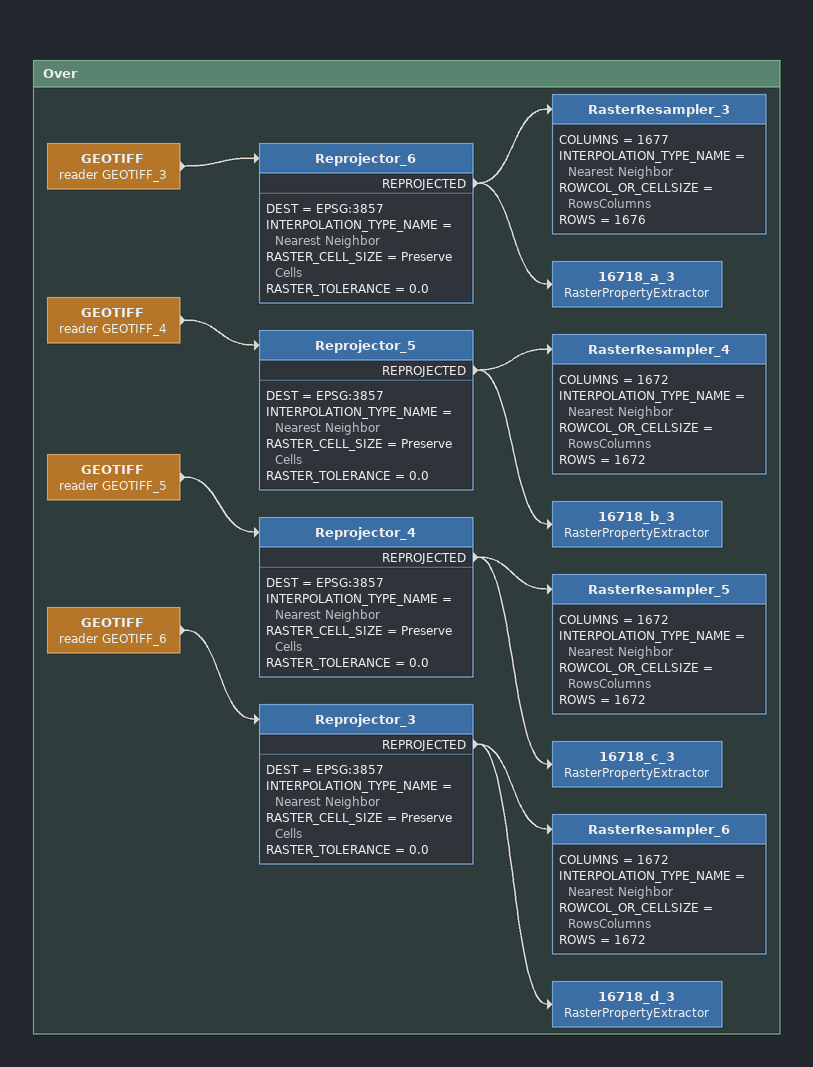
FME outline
Bookmark: Over
GEOTIFF (reader GEOTIFF_3)
    -> Reprojector_6
Reprojector_6
    DEST = EPSG:3857
    INTERPOLATION_TYPE_NAME = Nearest Neighbor
    RASTER_CELL_SIZE = Preserve Cells
    RASTER_TOLERANCE = 0.0
    REPROJECTED -> 16718_a_3
    REPROJECTED -> RasterResampler_3
RasterResampler_3
    COLUMNS = 1677
    INTERPOLATION_TYPE_NAME = Nearest Neighbor
    ROWCOL_OR_CELLSIZE = RowsColumns
    ROWS = 1676
16718_a_3: RasterPropertyExtractor
GEOTIFF (reader GEOTIFF_4)
    -> Reprojector_5
Reprojector_5
    DEST = EPSG:3857
    INTERPOLATION_TYPE_NAME = Nearest Neighbor
    RASTER_CELL_SIZE = Preserve Cells
    RASTER_TOLERANCE = 0.0
    REPROJECTED -> 16718_b_3
    REPROJECTED -> RasterResampler_4
RasterResampler_4
    COLUMNS = 1672
    INTERPOLATION_TYPE_NAME = Nearest Neighbor
    ROWCOL_OR_CELLSIZE = RowsColumns
    ROWS = 1672
16718_b_3: RasterPropertyExtractor
GEOTIFF (reader GEOTIFF_5)
    -> Reprojector_4
Reprojector_4
    DEST = EPSG:3857
    INTERPOLATION_TYPE_NAME = Nearest Neighbor
    RASTER_CELL_SIZE = Preserve Cells
    RASTER_TOLERANCE = 0.0
    REPROJECTED -> 16718_c_3
    REPROJECTED -> RasterResampler_5
RasterResampler_5
    COLUMNS = 1672
    INTERPOLATION_TYPE_NAME = Nearest Neighbor
    ROWCOL_OR_CELLSIZE = RowsColumns
    ROWS = 1672
16718_c_3: RasterPropertyExtractor
GEOTIFF (reader GEOTIFF_6)
    -> Reprojector_3
Reprojector_3
    DEST = EPSG:3857
    INTERPOLATION_TYPE_NAME = Nearest Neighbor
    RASTER_CELL_SIZE = Preserve Cells
    RASTER_TOLERANCE = 0.0
    REPROJECTED -> 16718_d_3
    REPROJECTED -> RasterResampler_6
RasterResampler_6
    COLUMNS = 1672
    INTERPOLATION_TYPE_NAME = Nearest Neighbor
    ROWCOL_OR_CELLSIZE = RowsColumns
    ROWS = 1672
16718_d_3: RasterPropertyExtractor
